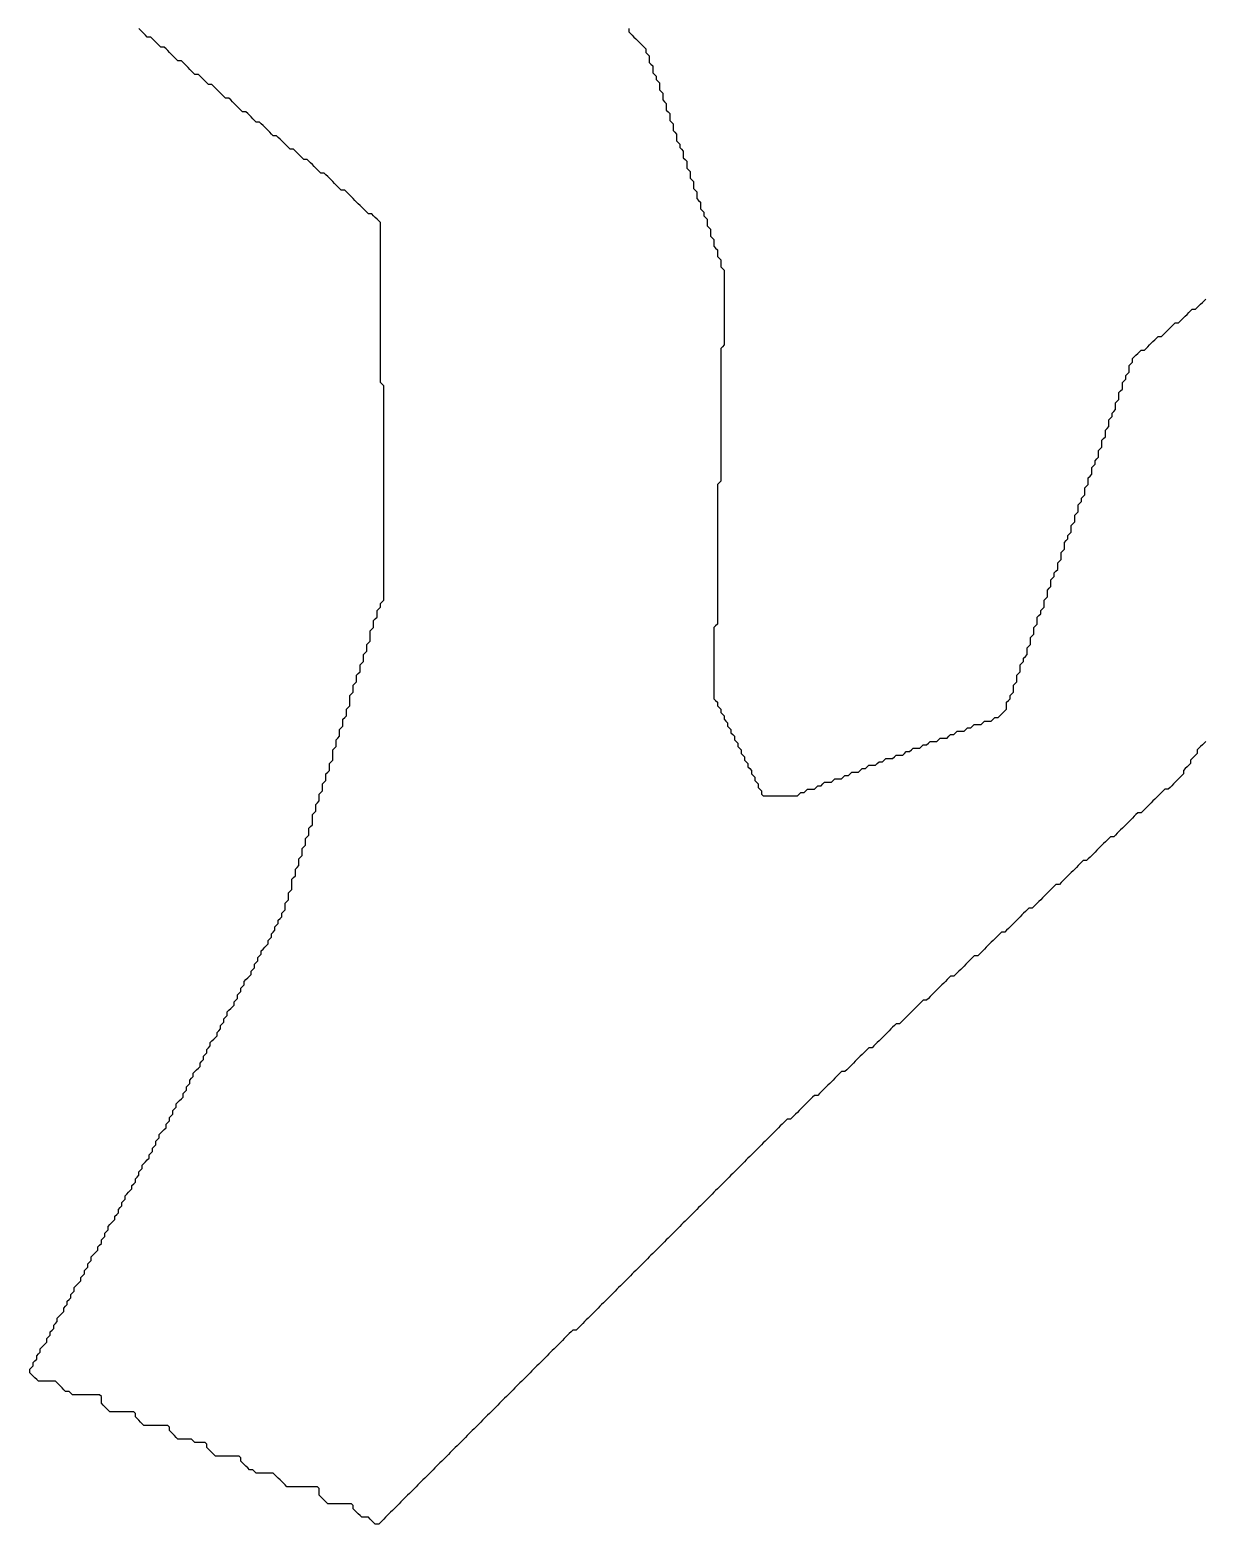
# Model space of a CAD drawing. Header units: metres. Extents: x 77 to 647, y -942 to -10.
# Drawn here: x 172.8 to 345.3, y -776.2 to -556.7 of the extents above; entities that cross this region are included whole.
import ezdxf

# ---------------------------------------------------------------- set-up
doc = ezdxf.new("R2010")
doc.units = ezdxf.units.M
doc.layers.add('STREAM', color=5, linetype='Continuous')

msp = doc.modelspace()

# ---------------------------------------------------------------- linework, layer by layer
at = {"layer": 'STREAM'}
for points in [[(345.5, -661.25), (345.25, -661.5), (345, -661.75), (344.75, -662), (344.5, -662.25), (344.25, -662.5), (344.25, -663), (344, -663.25), (343.75, -663.5), (343.5, -663.75), (343.25, -664), (343.25, -664.5), (343, -664.75), (342.75, -665), (342.5, -665.25), (342.25, -665.5), (342.25, -666), (342, -666.25), (341.75, -666.5), (341.5, -666.75), (341.25, -667), (341, -667.25), (340.75, -667.5), (340.5, -667.75), (340.25, -668), (340, -668.25), (339.5, -668.25), (339.25, -668.5), (339, -668.75), (338.75, -669), (338.5, -669.25), (338.25, -669.5), (338, -669.75), (337.75, -670), (337.5, -670.25), (337.25, -670.5), (337, -670.75), (336.75, -671), (336.5, -671.25), (336.25, -671.5), (336, -671.75), (335.5, -671.75), (335.25, -672), (335, -672.25), (334.75, -672.5), (334.5, -672.75), (334.25, -673), (334, -673.25), (333.75, -673.5), (333.5, -673.75), (333.25, -674), (333, -674.25), (332.75, -674.5), (332.5, -674.75), (332.25, -675), (332, -675.25), (331.5, -675.25), (331.25, -675.5), (331, -675.75), (330.75, -676), (330.5, -676.25), (330.25, -676.5), (330, -676.75), (329.75, -677), (329.5, -677.25), (329.25, -677.5), (329, -677.75), (328.75, -678), (328.5, -678.25), (328.25, -678.5), (328, -678.75), (327.5, -678.75), (327.25, -679), (327, -679.25), (326.75, -679.5), (326.5, -679.75), (326.25, -680), (326, -680.25), (325.75, -680.5), (325.5, -680.75), (325.25, -681), (325, -681.25), (324.75, -681.5), (324.5, -681.75), (324.25, -682), (324, -682.25), (323.5, -682.25), (323.25, -682.5), (323, -682.75), (322.75, -683), (322.5, -683.25), (322.25, -683.5), (322, -683.75), (321.75, -684), (321.5, -684.25), (321.25, -684.5), (321, -684.75), (320.75, -685), (320.5, -685.25), (320.25, -685.5), (320, -685.75), (319.5, -685.75), (319.25, -686), (319, -686.25), (318.75, -686.5), (318.5, -686.75), (318.25, -687), (318, -687.25), (317.75, -687.5), (317.5, -687.75), (317.25, -688), (317, -688.25), (316.75, -688.5), (316.5, -688.75), (316.25, -689), (316, -689.25), (315.5, -689.25), (315.25, -689.5), (315, -689.75), (314.75, -690), (314.5, -690.25), (314.25, -690.5), (314, -690.75), (313.75, -691), (313.5, -691.25), (313.25, -691.5), (313, -691.75), (312.75, -692), (312.5, -692.25), (312.25, -692.5), (312, -692.75), (311.5, -692.75), (311.25, -693), (311, -693.25), (310.75, -693.5), (310.5, -693.75), (310.25, -694), (310, -694.25), (309.75, -694.5), (309.5, -694.75), (309.25, -695), (309, -695.25), (308.75, -695.5), (308.5, -695.75), (308, -695.75), (307.75, -696), (307.5, -696.25), (307.25, -696.5), (307, -696.75), (306.75, -697), (306.5, -697.25), (306.25, -697.5), (306, -697.75), (305.75, -698), (305.5, -698.25), (305.25, -698.5), (305, -698.75), (304.75, -699), (304.5, -699.25), (304, -699.25), (303.75, -699.5), (303.5, -699.75), (303.25, -700), (303, -700.25), (302.75, -700.5), (302.5, -700.75), (302.25, -701), (302, -701.25), (301.75, -701.5), (301.5, -701.75), (301.25, -702), (301, -702.25), (300.75, -702.5), (300.5, -702.75), (300, -702.75), (299.75, -703), (299.5, -703.25), (299.25, -703.5), (299, -703.75), (298.75, -704), (298.5, -704.25), (298.25, -704.5), (298, -704.75), (297.75, -705), (297.5, -705.25), (297.25, -705.5), (297, -705.75), (296.75, -706), (296.5, -706.25), (296, -706.25), (295.75, -706.5), (295.5, -706.75), (295.25, -707), (295, -707.25), (294.75, -707.5), (294.5, -707.75), (294.25, -708), (294, -708.25), (293.75, -708.5), (293.5, -708.75), (293.25, -709), (293, -709.25), (292.75, -709.5), (292.5, -709.75), (292, -709.75), (291.75, -710), (291.5, -710.25), (291.25, -710.5), (291, -710.75), (290.75, -711), (290.5, -711.25), (290.25, -711.5), (290, -711.75), (289.75, -712), (289.5, -712.25), (289.25, -712.5), (289, -712.75), (288.75, -713), (288.5, -713.25), (288, -713.25), (287.75, -713.5), (287.5, -713.75), (287.25, -714), (287, -714.25), (286.75, -714.5), (286.5, -714.75), (286.25, -715), (286, -715.25), (285.75, -715.5), (285.5, -715.75), (285.25, -716), (285, -716.25), (284.75, -716.5), (284.5, -716.75), (284, -716.75), (283.75, -717), (283.5, -717.25), (283.25, -717.5), (283, -717.75), (282.75, -718), (282.5, -718.25), (282.25, -718.5), (282, -718.75), (281.75, -719), (281.5, -719.25), (281.25, -719.5), (281, -719.75), (280.75, -720), (280.5, -720.25), (280.25, -720.5), (280, -720.75), (279.75, -721), (279.5, -721.25), (279.25, -721.5), (279, -721.75), (278.75, -722), (278.5, -722.25), (278.25, -722.5), (278, -722.75), (277.75, -723), (277.5, -723.25), (277.25, -723.5), (277, -723.75), (276.75, -724), (276.5, -724.25), (276.25, -724.5), (276, -724.75), (275.75, -725), (275.5, -725.25), (275.25, -725.5), (275, -725.75), (274.75, -726), (274.5, -726.25), (274.25, -726.5), (274, -726.75), (273.75, -727), (273.5, -727.25), (273.25, -727.5), (273, -727.75), (272.75, -728), (272.5, -728.25), (272.25, -728.5), (272, -728.75), (271.75, -729), (271.5, -729.25), (271.25, -729.5), (271, -729.75), (270.75, -730), (270.5, -730.25), (270.25, -730.5), (270, -730.75), (269.75, -731), (269.5, -731.25), (269.25, -731.5), (269, -731.75), (268.75, -732), (268.5, -732.25), (268.25, -732.5), (268, -732.75), (267.75, -733), (267.5, -733.25), (267.25, -733.5), (267, -733.75), (266.75, -734), (266.5, -734.25), (266.25, -734.5), (266, -734.75), (265.75, -735), (265.5, -735.25), (265.25, -735.5), (265, -735.75), (264.75, -736), (264.5, -736.25), (264.25, -736.5), (264, -736.75), (263.75, -737), (263.5, -737.25), (263.25, -737.5), (263, -737.75), (262.75, -738), (262.5, -738.25), (262.25, -738.5), (262, -738.75), (261.75, -739), (261.5, -739.25), (261.25, -739.5), (261, -739.75), (260.75, -740), (260.5, -740.25), (260.25, -740.5), (260, -740.75), (259.75, -741), (259.5, -741.25), (259.25, -741.5), (259, -741.75), (258.75, -742), (258.5, -742.25), (258.25, -742.5), (258, -742.75), (257.75, -743), (257.5, -743.25), (257.25, -743.5), (257, -743.75), (256.75, -744), (256.5, -744.25), (256.25, -744.5), (256, -744.75), (255.75, -745), (255.5, -745.25), (255.25, -745.5), (255, -745.75), (254.75, -746), (254.5, -746.25), (254.25, -746.5), (254, -746.75), (253.75, -747), (253.5, -747.25), (253.25, -747.5), (253, -747.75), (252.5, -747.75), (252.25, -748), (252, -748.25), (251.75, -748.5), (251.5, -748.75), (251.25, -749), (251, -749.25), (250.75, -749.5), (250.5, -749.75), (250.25, -750), (250, -750.25), (249.75, -750.5), (249.5, -750.75), (249.25, -751), (249, -751.25), (248.75, -751.5), (248.5, -751.75), (248.25, -752), (248, -752.25), (247.75, -752.5), (247.5, -752.75), (247.25, -753), (247, -753.25), (246.75, -753.5), (246.5, -753.75), (246.25, -754), (246, -754.25), (245.75, -754.5), (245.5, -754.75), (245.25, -755), (245, -755.25), (244.75, -755.5), (244.5, -755.75), (244.25, -756), (244, -756.25), (243.75, -756.5), (243.5, -756.75), (243.25, -757), (243, -757.25), (242.75, -757.5), (242.5, -757.75), (242.25, -758), (242, -758.25), (241.75, -758.5), (241.5, -758.75), (241.25, -759), (241, -759.25), (240.75, -759.5), (240.5, -759.75), (240.25, -760), (240, -760.25), (239.75, -760.5), (239.5, -760.75), (239.25, -761), (239, -761.25), (238.75, -761.5), (238.5, -761.75), (238.25, -762), (238, -762.25), (237.75, -762.5), (237.5, -762.75), (237.25, -763), (237, -763.25), (236.75, -763.5), (236.5, -763.75), (236.25, -764), (236, -764.25), (235.75, -764.5), (235.5, -764.75), (235.25, -765), (235, -765.25), (234.75, -765.5), (234.5, -765.75), (234.25, -766), (234, -766.25), (233.75, -766.5), (233.5, -766.75), (233.25, -767), (233, -767.25), (232.75, -767.5), (232.5, -767.75), (232.25, -768), (232, -768.25), (231.75, -768.5), (231.5, -768.75), (231.25, -769), (231, -769.25), (230.75, -769.5), (230.5, -769.75), (230.25, -770), (230, -770.25), (229.75, -770.5), (229.5, -770.75), (229.25, -771), (229, -771.25), (228.75, -771.5), (228.5, -771.75), (228.25, -772), (228, -772.25), (227.75, -772.5), (227.5, -772.75), (227.25, -773), (227, -773.25), (226.75, -773.5), (226.5, -773.75), (226.25, -774), (226, -774.25), (225.75, -774.5), (225.5, -774.75), (225.25, -775), (225, -775.25), (224.75, -775.5), (224.5, -775.75), (224.25, -776), (224, -776.25), (223.5, -776.25), (223.25, -776), (223, -775.75), (222.75, -775.5), (222.5, -775.25), (222, -775.25), (221.5, -775.25), (221.25, -775), (221, -774.75), (220.75, -774.5), (220.5, -774.25), (220.25, -774), (220.25, -773.5), (220, -773.25), (219.5, -773.25), (219, -773.25), (218.5, -773.25), (218, -773.25), (217.5, -773.25), (217, -773.25), (216.5, -773.25), (216.25, -773), (216, -772.75), (215.75, -772.5), (215.5, -772.25), (215.25, -772), (215.25, -771.5), (215.25, -771), (215, -770.75), (214.5, -770.75), (214, -770.75), (213.5, -770.75), (213, -770.75), (212.5, -770.75), (212, -770.75), (211.5, -770.75), (211, -770.75), (210.5, -770.75), (210.25, -770.5), (210, -770.25), (209.75, -770), (209.5, -769.75), (209.25, -769.5), (209, -769.25), (208.75, -769), (208.5, -768.75), (208, -768.75), (207.5, -768.75), (207, -768.75), (206.5, -768.75), (206, -768.75), (205.75, -768.5), (205.5, -768.25), (205, -768.25), (204.75, -768), (204.5, -767.75), (204.25, -767.5), (204, -767.25), (203.75, -767), (203.75, -766.5), (203.5, -766.25), (203, -766.25), (202.5, -766.25), (202, -766.25), (201.5, -766.25), (201, -766.25), (200.5, -766.25), (200, -766.25), (199.75, -766), (199.5, -765.75), (199.25, -765.5), (199, -765.25), (198.75, -765), (198.75, -764.5), (198.5, -764.25), (198, -764.25), (197.5, -764.25), (197, -764.25), (196.75, -764), (196.5, -763.75), (196, -763.75), (195.5, -763.75), (195, -763.75), (194.5, -763.75), (194.25, -763.5), (194, -763.25), (193.75, -763), (193.5, -762.75), (193.25, -762.5), (193.25, -762), (193, -761.75), (192.5, -761.75), (192, -761.75), (191.5, -761.75), (191, -761.75), (190.5, -761.75), (190, -761.75), (189.5, -761.75), (189.25, -761.5), (189, -761.25), (188.75, -761), (188.5, -760.75), (188.25, -760.5), (188.25, -760), (188, -759.75), (187.5, -759.75), (187, -759.75), (186.5, -759.75), (186, -759.75), (185.5, -759.75), (185, -759.75), (184.5, -759.75), (184.25, -759.5), (184, -759.25), (183.75, -759), (183.5, -758.75), (183.25, -758.5), (183.25, -758), (183.25, -757.5), (183, -757.25), (182.5, -757.25), (182, -757.25), (181.5, -757.25), (181, -757.25), (180.5, -757.25), (180, -757.25), (179.5, -757.25), (179, -757.25), (178.75, -757), (178.5, -756.75), (178, -756.75), (177.75, -756.5), (177.5, -756.25), (177.25, -756), (177, -755.75), (176.75, -755.5), (176.5, -755.25), (176, -755.25), (175.5, -755.25), (175, -755.25), (174.5, -755.25), (174, -755.25), (173.75, -755), (173.5, -754.75), (173.25, -754.5), (173, -754.25), (172.75, -754), (172.75, -753.5), (173, -753.25), (173.25, -753), (173.25, -752.5), (173.5, -752.25), (173.75, -752), (173.75, -751.5), (174, -751.25), (174.25, -751), (174.25, -750.5), (174.5, -750.25), (174.75, -750), (175, -749.75), (175.25, -749.5), (175.25, -749), (175.5, -748.75), (175.75, -748.5), (175.75, -748), (176, -747.75), (176.25, -747.5), (176.25, -747), (176.5, -746.75), (176.75, -746.5), (176.75, -746), (177, -745.75), (177.25, -745.5), (177.5, -745.25), (177.75, -745), (177.75, -744.5), (178, -744.25), (178.25, -744), (178.25, -743.5), (178.5, -743.25), (178.75, -743), (178.75, -742.5), (179, -742.25), (179.25, -742), (179.25, -741.5), (179.5, -741.25), (179.75, -741), (180, -740.75), (180.25, -740.5), (180.25, -740), (180.5, -739.75), (180.75, -739.5), (180.75, -739), (181, -738.75), (181.25, -738.5), (181.25, -738), (181.5, -737.75), (181.75, -737.5), (181.75, -737), (182, -736.75), (182.25, -736.5), (182.5, -736.25), (182.75, -736), (182.75, -735.5), (183, -735.25), (183.25, -735), (183.25, -734.5), (183.5, -734.25), (183.75, -734), (183.75, -733.5), (184, -733.25), (184.25, -733), (184.25, -732.5), (184.5, -732.25), (184.75, -732), (185, -731.75), (185.25, -731.5), (185.25, -731), (185.5, -730.75), (185.75, -730.5), (185.75, -730), (186, -729.75), (186.25, -729.5), (186.25, -729), (186.5, -728.75), (186.75, -728.5), (186.75, -728), (187, -727.75), (187.25, -727.5), (187.5, -727.25), (187.75, -727), (187.75, -726.5), (188, -726.25), (188.25, -726), (188.25, -725.5), (188.5, -725.25), (188.75, -725), (188.75, -724.5), (189, -724.25), (189.25, -724), (189.25, -723.5), (189.5, -723.25), (189.75, -723), (190, -722.75), (190.25, -722.5), (190.25, -722), (190.5, -721.75), (190.75, -721.5), (190.75, -721), (191, -720.75), (191.25, -720.5), (191.25, -720), (191.5, -719.75), (191.75, -719.5), (191.75, -719), (192, -718.75), (192.25, -718.5), (192.5, -718.25), (192.75, -718), (192.75, -717.5), (193, -717.25), (193.25, -717), (193.25, -716.5), (193.5, -716.25), (193.75, -716), (193.75, -715.5), (194, -715.25), (194.25, -715), (194.25, -714.5), (194.5, -714.25), (194.75, -714), (195, -713.75), (195.25, -713.5), (195.25, -713), (195.5, -712.75), (195.75, -712.5), (195.75, -712), (196, -711.75), (196.25, -711.5), (196.25, -711), (196.5, -710.75), (196.75, -710.5), (196.75, -710), (197, -709.75), (197.25, -709.5), (197.5, -709.25), (197.75, -709), (197.75, -708.5), (198, -708.25), (198.25, -708), (198.25, -707.5), (198.5, -707.25), (198.75, -707), (198.75, -706.5), (199, -706.25), (199.25, -706), (199.25, -705.5), (199.5, -705.25), (199.75, -705), (200, -704.75), (200.25, -704.5), (200.25, -704), (200.5, -703.75), (200.75, -703.5), (200.75, -703), (201, -702.75), (201.25, -702.5), (201.25, -702), (201.5, -701.75), (201.75, -701.5), (201.75, -701), (202, -700.75), (202.25, -700.5), (202.5, -700.25), (202.75, -700), (202.75, -699.5), (203, -699.25), (203.25, -699), (203.25, -698.5), (203.5, -698.25), (203.75, -698), (203.75, -697.5), (204, -697.25), (204.25, -697), (204.25, -696.5), (204.5, -696.25), (204.75, -696), (205, -695.75), (205.25, -695.5), (205.25, -695), (205.5, -694.75), (205.75, -694.5), (205.75, -694), (206, -693.75), (206.25, -693.5), (206.25, -693), (206.5, -692.75), (206.75, -692.5), (206.75, -692), (207, -691.75), (207.25, -691.5), (207.5, -691.25), (207.75, -691), (207.75, -690.5), (208, -690.25), (208.25, -690), (208.25, -689.5), (208.5, -689.25), (208.75, -689), (208.75, -688.5), (209, -688.25), (209.25, -688), (209.25, -687.5), (209.5, -687.25), (209.75, -687), (209.75, -686.5), (210, -686.25), (210.25, -686), (210.25, -685.5), (210.25, -685), (210.5, -684.75), (210.75, -684.5), (210.75, -684), (210.75, -683.5), (211, -683.25), (211.25, -683), (211.25, -682.5), (211.25, -682), (211.25, -681.5), (211.5, -681.25), (211.75, -681), (211.75, -680.5), (211.75, -680), (212, -679.75), (212.25, -679.5), (212.25, -679), (212.25, -678.5), (212.5, -678.25), (212.75, -678), (212.75, -677.5), (212.75, -677), (213, -676.75), (213.25, -676.5), (213.25, -676), (213.25, -675.5), (213.5, -675.25), (213.75, -675), (213.75, -674.5), (213.75, -674), (214, -673.75), (214.25, -673.5), (214.25, -673), (214.25, -672.5), (214.25, -672), (214.5, -671.75), (214.75, -671.5), (214.75, -671), (214.75, -670.5), (215, -670.25), (215.25, -670), (215.25, -669.5), (215.25, -669), (215.5, -668.75), (215.75, -668.5), (215.75, -668), (215.75, -667.5), (216, -667.25), (216.25, -667), (216.25, -666.5), (216.25, -666), (216.5, -665.75), (216.75, -665.5), (216.75, -665), (216.75, -664.5), (217, -664.25), (217.25, -664), (217.25, -663.5), (217.25, -663), (217.25, -662.5), (217.5, -662.25), (217.75, -662), (217.75, -661.5), (217.75, -661), (218, -660.75), (218.25, -660.5), (218.25, -660), (218.25, -659.5), (218.5, -659.25), (218.75, -659), (218.75, -658.5), (218.75, -658), (219, -657.75), (219.25, -657.5), (219.25, -657), (219.25, -656.5), (219.5, -656.25), (219.75, -656), (219.75, -655.5), (219.75, -655), (219.75, -654.5), (220, -654.25), (220.25, -654), (220.25, -653.5), (220.25, -653), (220.5, -652.75), (220.75, -652.5), (220.75, -652), (220.75, -651.5), (221, -651.25), (221.25, -651), (221.25, -650.5), (221.25, -650), (221.5, -649.75), (221.75, -649.5), (221.75, -649), (221.75, -648.5), (222, -648.25), (222.25, -648), (222.25, -647.5), (222.25, -647), (222.5, -646.75), (222.75, -646.5), (222.75, -646), (222.75, -645.5), (222.75, -645), (223, -644.75), (223.25, -644.5), (223.25, -644), (223.25, -643.5), (223.5, -643.25), (223.75, -643), (223.75, -642.5), (223.75, -642), (224, -641.75), (224.25, -641.5), (224.25, -641), (224.5, -640.75), (224.75, -640.5), (224.75, -640), (224.75, -639.5), (224.75, -639), (224.75, -638.5), (224.75, -638), (224.75, -637.5), (224.75, -637), (224.75, -636.5), (224.75, -636), (224.75, -635.5), (224.75, -635), (224.75, -634.5), (224.75, -634), (224.75, -633.5), (224.75, -633), (224.75, -632.5), (224.75, -632), (224.75, -631.5), (224.75, -631), (224.75, -630.5), (224.75, -630), (224.75, -629.5), (224.75, -629), (224.75, -628.5), (224.75, -628), (224.75, -627.5), (224.75, -627), (224.75, -626.5), (224.75, -626), (224.75, -625.5), (224.75, -625), (224.75, -624.5), (224.75, -624), (224.75, -623.5), (224.75, -623), (224.75, -622.5), (224.75, -622), (224.75, -621.5), (224.75, -621), (224.75, -620.5), (224.75, -620), (224.75, -619.5), (224.75, -619), (224.75, -618.5), (224.75, -618), (224.75, -617.5), (224.75, -617), (224.75, -616.5), (224.75, -616), (224.75, -615.5), (224.75, -615), (224.75, -614.5), (224.75, -614), (224.75, -613.5), (224.75, -613), (224.75, -612.5), (224.75, -612), (224.75, -611.5), (224.75, -611), (224.75, -610.5), (224.75, -610), (224.75, -609.5), (224.75, -609), (224.5, -608.75), (224.25, -608.5), (224.25, -608), (224.25, -607.5), (224.25, -607), (224.25, -606.5), (224.25, -606), (224.25, -605.5), (224.25, -605), (224.25, -604.5), (224.25, -604), (224.25, -603.5), (224.25, -603), (224.25, -602.5), (224.25, -602), (224.25, -601.5), (224.25, -601), (224.25, -600.5), (224.25, -600), (224.25, -599.5), (224.25, -599), (224.25, -598.5), (224.25, -598), (224.25, -597.5), (224.25, -597), (224.25, -596.5), (224.25, -596), (224.25, -595.5), (224.25, -595), (224.25, -594.5), (224.25, -594), (224.25, -593.5), (224.25, -593), (224.25, -592.5), (224.25, -592), (224.25, -591.5), (224.25, -591), (224.25, -590.5), (224.25, -590), (224.25, -589.5), (224.25, -589), (224.25, -588.5), (224.25, -588), (224.25, -587.5), (224.25, -587), (224.25, -586.5), (224.25, -586), (224.25, -585.5), (224.25, -585), (224, -584.75), (223.75, -584.5), (223.5, -584.25), (223.25, -584), (223, -583.75), (222.5, -583.75), (222.25, -583.5), (222, -583.25), (221.75, -583), (221.5, -582.75), (221.25, -582.5), (221, -582.25), (220.75, -582), (220.5, -581.75), (220.25, -581.5), (220, -581.25), (219.75, -581), (219.5, -580.75), (219.25, -580.5), (219, -580.25), (218.5, -580.25), (218.25, -580), (218, -579.75), (217.75, -579.5), (217.5, -579.25), (217.25, -579), (217, -578.75), (216.75, -578.5), (216.5, -578.25), (216.25, -578), (216, -577.75), (215.5, -577.75), (215.25, -577.5), (215, -577.25), (214.75, -577), (214.5, -576.75), (214.25, -576.5), (214, -576.25), (213.75, -576), (213.5, -575.75), (213, -575.75), (212.75, -575.5), (212.5, -575.25), (212.25, -575), (212, -574.75), (211.75, -574.5), (211.5, -574.25), (211, -574.25), (210.75, -574), (210.5, -573.75), (210.25, -573.5), (210, -573.25), (209.75, -573), (209.5, -572.75), (209.25, -572.5), (209, -572.25), (208.5, -572.25), (208.25, -572), (208, -571.75), (207.75, -571.5), (207.5, -571.25), (207.25, -571), (207, -570.75), (206.75, -570.5), (206.5, -570.25), (206, -570.25), (205.75, -570), (205.5, -569.75), (205.25, -569.5), (205, -569.25), (204.75, -569), (204.5, -568.75), (204, -568.75), (203.75, -568.5), (203.5, -568.25), (203.25, -568), (203, -567.75), (202.75, -567.5), (202.5, -567.25), (202.25, -567), (202, -566.75), (201.5, -566.75), (201.25, -566.5), (201, -566.25), (200.75, -566), (200.5, -565.75), (200.25, -565.5), (200, -565.25), (199.75, -565), (199.5, -564.75), (199, -564.75), (198.75, -564.5), (198.5, -564.25), (198.25, -564), (198, -563.75), (197.75, -563.5), (197.5, -563.25), (197, -563.25), (196.75, -563), (196.5, -562.75), (196.25, -562.5), (196, -562.25), (195.75, -562), (195.5, -561.75), (195.25, -561.5), (195, -561.25), (194.5, -561.25), (194.25, -561), (194, -560.75), (193.75, -560.5), (193.5, -560.25), (193.25, -560), (193, -559.75), (192.75, -559.5), (192.5, -559.25), (192, -559.25), (191.75, -559), (191.5, -558.75), (191.25, -558.5), (191, -558.25), (190.75, -558), (190.5, -557.75), (190, -557.75), (189.75, -557.5), (189.5, -557.25), (189.25, -557), (189, -556.75), (188.75, -556.5)], [(260.75, -556.5), (260.75, -557), (261, -557.25), (261.25, -557.5), (261.5, -557.75), (261.75, -558), (262, -558.25), (262.25, -558.5), (262.5, -558.75), (262.75, -559), (263, -559.25), (263.25, -559.5), (263.25, -560), (263.5, -560.25), (263.75, -560.5), (263.75, -561), (263.75, -561.5), (264, -561.75), (264.25, -562), (264.25, -562.5), (264.25, -563), (264.5, -563.25), (264.75, -563.5), (264.75, -564), (265, -564.25), (265.25, -564.5), (265.25, -565), (265.25, -565.5), (265.5, -565.75), (265.75, -566), (265.75, -566.5), (265.75, -567), (266, -567.25), (266.25, -567.5), (266.25, -568), (266.25, -568.5), (266.5, -568.75), (266.75, -569), (266.75, -569.5), (266.75, -570), (267, -570.25), (267.25, -570.5), (267.25, -571), (267.25, -571.5), (267.5, -571.75), (267.75, -572), (267.75, -572.5), (267.75, -573), (268, -573.25), (268.25, -573.5), (268.25, -574), (268.5, -574.25), (268.75, -574.5), (268.75, -575), (268.75, -575.5), (269, -575.75), (269.25, -576), (269.25, -576.5), (269.25, -577), (269.5, -577.25), (269.75, -577.5), (269.75, -578), (269.75, -578.5), (270, -578.75), (270.25, -579), (270.25, -579.5), (270.25, -580), (270.5, -580.25), (270.75, -580.5), (270.75, -581), (270.75, -581.5), (271, -581.75), (271.25, -582), (271.25, -582.5), (271.25, -583), (271.5, -583.25), (271.75, -583.5), (271.75, -584), (272, -584.25), (272.25, -584.5), (272.25, -585), (272.25, -585.5), (272.5, -585.75), (272.75, -586), (272.75, -586.5), (272.75, -587), (273, -587.25), (273.25, -587.5), (273.25, -588), (273.25, -588.5), (273.5, -588.75), (273.75, -589), (273.75, -589.5), (273.75, -590), (274, -590.25), (274.25, -590.5), (274.25, -591), (274.25, -591.5), (274.5, -591.75), (274.75, -592), (274.75, -592.5), (274.75, -593), (274.75, -593.5), (274.75, -594), (274.75, -594.5), (274.75, -595), (274.75, -595.5), (274.75, -596), (274.75, -596.5), (274.75, -597), (274.75, -597.5), (274.75, -598), (274.75, -598.5), (274.75, -599), (274.75, -599.5), (274.75, -600), (274.75, -600.5), (274.75, -601), (274.75, -601.5), (274.75, -602), (274.75, -602.5), (274.75, -603), (274.5, -603.25), (274.25, -603.5), (274.25, -604), (274.25, -604.5), (274.25, -605), (274.25, -605.5), (274.25, -606), (274.25, -606.5), (274.25, -607), (274.25, -607.5), (274.25, -608), (274.25, -608.5), (274.25, -609), (274.25, -609.5), (274.25, -610), (274.25, -610.5), (274.25, -611), (274.25, -611.5), (274.25, -612), (274.25, -612.5), (274.25, -613), (274.25, -613.5), (274.25, -614), (274.25, -614.5), (274.25, -615), (274.25, -615.5), (274.25, -616), (274.25, -616.5), (274.25, -617), (274.25, -617.5), (274.25, -618), (274.25, -618.5), (274.25, -619), (274.25, -619.5), (274.25, -620), (274.25, -620.5), (274.25, -621), (274.25, -621.5), (274.25, -622), (274.25, -622.5), (274.25, -623), (274, -623.25), (273.75, -623.5), (273.75, -624), (273.75, -624.5), (273.75, -625), (273.75, -625.5), (273.75, -626), (273.75, -626.5), (273.75, -627), (273.75, -627.5), (273.75, -628), (273.75, -628.5), (273.75, -629), (273.75, -629.5), (273.75, -630), (273.75, -630.5), (273.75, -631), (273.75, -631.5), (273.75, -632), (273.75, -632.5), (273.75, -633), (273.75, -633.5), (273.75, -634), (273.75, -634.5), (273.75, -635), (273.75, -635.5), (273.75, -636), (273.75, -636.5), (273.75, -637), (273.75, -637.5), (273.75, -638), (273.75, -638.5), (273.75, -639), (273.75, -639.5), (273.75, -640), (273.75, -640.5), (273.75, -641), (273.75, -641.5), (273.75, -642), (273.75, -642.5), (273.75, -643), (273.75, -643.5), (273.75, -644), (273.5, -644.25), (273.25, -644.5), (273.25, -645), (273.25, -645.5), (273.25, -646), (273.25, -646.5), (273.25, -647), (273.25, -647.5), (273.25, -648), (273.25, -648.5), (273.25, -649), (273.25, -649.5), (273.25, -650), (273.25, -650.5), (273.25, -651), (273.25, -651.5), (273.25, -652), (273.25, -652.5), (273.25, -653), (273.25, -653.5), (273.25, -654), (273.25, -654.5), (273.25, -655), (273.5, -655.25), (273.75, -655.5), (273.75, -656), (274, -656.25), (274.25, -656.5), (274.25, -657), (274.5, -657.25), (274.75, -657.5), (274.75, -658), (275, -658.25), (275.25, -658.5), (275.25, -659), (275.5, -659.25), (275.75, -659.5), (275.75, -660), (276, -660.25), (276.25, -660.5), (276.25, -661), (276.5, -661.25), (276.75, -661.5), (276.75, -662), (277, -662.25), (277.25, -662.5), (277.25, -663), (277.5, -663.25), (277.75, -663.5), (277.75, -664), (278, -664.25), (278.25, -664.5), (278.25, -665), (278.5, -665.25), (278.75, -665.5), (278.75, -666), (279, -666.25), (279.25, -666.5), (279.25, -667), (279.5, -667.25), (279.75, -667.5), (279.75, -668), (280, -668.25), (280.25, -668.5), (280.25, -669), (280.5, -669.25), (281, -669.25), (281.5, -669.25), (282, -669.25), (282.5, -669.25), (283, -669.25), (283.5, -669.25), (284, -669.25), (284.5, -669.25), (285, -669.25), (285.5, -669.25), (285.75, -669), (286, -668.75), (286.5, -668.75), (286.75, -668.5), (287, -668.25), (287.5, -668.25), (288, -668.25), (288.25, -668), (288.5, -667.75), (289, -667.75), (289.25, -667.5), (289.5, -667.25), (290, -667.25), (290.5, -667.25), (290.75, -667), (291, -666.75), (291.5, -666.75), (292, -666.75), (292.25, -666.5), (292.5, -666.25), (293, -666.25), (293.25, -666), (293.5, -665.75), (294, -665.75), (294.5, -665.75), (294.75, -665.5), (295, -665.25), (295.5, -665.25), (295.75, -665), (296, -664.75), (296.5, -664.75), (297, -664.75), (297.25, -664.5), (297.5, -664.25), (298, -664.25), (298.25, -664), (298.5, -663.75), (299, -663.75), (299.5, -663.75), (299.75, -663.5), (300, -663.25), (300.5, -663.25), (301, -663.25), (301.25, -663), (301.5, -662.75), (302, -662.75), (302.25, -662.5), (302.5, -662.25), (303, -662.25), (303.5, -662.25), (303.75, -662), (304, -661.75), (304.5, -661.75), (304.75, -661.5), (305, -661.25), (305.5, -661.25), (306, -661.25), (306.25, -661), (306.5, -660.75), (307, -660.75), (307.5, -660.75), (307.75, -660.5), (308, -660.25), (308.5, -660.25), (308.75, -660), (309, -659.75), (309.5, -659.75), (310, -659.75), (310.25, -659.5), (310.5, -659.25), (311, -659.25), (311.25, -659), (311.5, -658.75), (312, -658.75), (312.5, -658.75), (312.75, -658.5), (313, -658.25), (313.5, -658.25), (314, -658.25), (314.25, -658), (314.5, -657.75), (315, -657.75), (315.25, -657.5), (315.5, -657.25), (315.75, -657), (316, -656.75), (316.25, -656.5), (316.25, -656), (316.25, -655.5), (316.5, -655.25), (316.75, -655), (316.75, -654.5), (317, -654.25), (317.25, -654), (317.25, -653.5), (317.25, -653), (317.5, -652.75), (317.75, -652.5), (317.75, -652), (317.75, -651.5), (318, -651.25), (318.25, -651), (318.25, -650.5), (318.25, -650), (318.5, -649.75), (318.75, -649.5), (318.75, -649), (319, -648.75), (319.25, -648.5), (319.25, -648), (319.25, -647.5), (319.5, -647.25), (319.75, -647), (319.75, -646.5), (319.75, -646), (320, -645.75), (320.25, -645.5), (320.25, -645), (320.25, -644.5), (320.5, -644.25), (320.75, -644), (320.75, -643.5), (320.75, -643), (321, -642.75), (321.25, -642.5), (321.25, -642), (321.5, -641.75), (321.75, -641.5), (321.75, -641), (321.75, -640.5), (322, -640.25), (322.25, -640), (322.25, -639.5), (322.25, -639), (322.5, -638.75), (322.75, -638.5), (322.75, -638), (322.75, -637.5), (323, -637.25), (323.25, -637), (323.25, -636.5), (323.5, -636.25), (323.75, -636), (323.75, -635.5), (323.75, -635), (324, -634.75), (324.25, -634.5), (324.25, -634), (324.25, -633.5), (324.5, -633.25), (324.75, -633), (324.75, -632.5), (324.75, -632), (325, -631.75), (325.25, -631.5), (325.25, -631), (325.5, -630.75), (325.75, -630.5), (325.75, -630), (325.75, -629.5), (326, -629.25), (326.25, -629), (326.25, -628.5), (326.25, -628), (326.5, -627.75), (326.75, -627.5), (326.75, -627), (326.75, -626.5), (327, -626.25), (327.25, -626), (327.25, -625.5), (327.5, -625.25), (327.75, -625), (327.75, -624.5), (327.75, -624), (328, -623.75), (328.25, -623.5), (328.25, -623), (328.25, -622.5), (328.5, -622.25), (328.75, -622), (328.75, -621.5), (328.75, -621), (329, -620.75), (329.25, -620.5), (329.25, -620), (329.5, -619.75), (329.75, -619.5), (329.75, -619), (329.75, -618.5), (330, -618.25), (330.25, -618), (330.25, -617.5), (330.25, -617), (330.5, -616.75), (330.75, -616.5), (330.75, -616), (330.75, -615.5), (331, -615.25), (331.25, -615), (331.25, -614.5), (331.25, -614), (331.5, -613.75), (331.75, -613.5), (331.75, -613), (332, -612.75), (332.25, -612.5), (332.25, -612), (332.25, -611.5), (332.5, -611.25), (332.75, -611), (332.75, -610.5), (332.75, -610), (333, -609.75), (333.25, -609.5), (333.25, -609), (333.25, -608.5), (333.5, -608.25), (333.75, -608), (333.75, -607.5), (334, -607.25), (334.25, -607), (334.25, -606.5), (334.25, -606), (334.5, -605.75), (334.75, -605.5), (334.75, -605), (335, -604.75), (335.25, -604.5), (335.5, -604.25), (335.75, -604), (336, -603.75), (336.5, -603.75), (336.75, -603.5), (337, -603.25), (337.25, -603), (337.5, -602.75), (337.75, -602.5), (338, -602.25), (338.25, -602), (338.5, -601.75), (339, -601.75), (339.25, -601.5), (339.5, -601.25), (339.75, -601), (340, -600.75), (340.25, -600.5), (340.5, -600.25), (340.75, -600), (341, -599.75), (341.5, -599.75), (341.75, -599.5), (342, -599.25), (342.25, -599), (342.5, -598.75), (342.75, -598.5), (343, -598.25), (343.25, -598), (343.5, -597.75), (344, -597.75), (344.25, -597.5), (344.5, -597.25), (344.75, -597), (345, -596.75), (345.25, -596.5), (345.5, -596.25)]]:
    msp.add_lwpolyline(points, dxfattribs=at)

doc.saveas('drawing.dxf')
